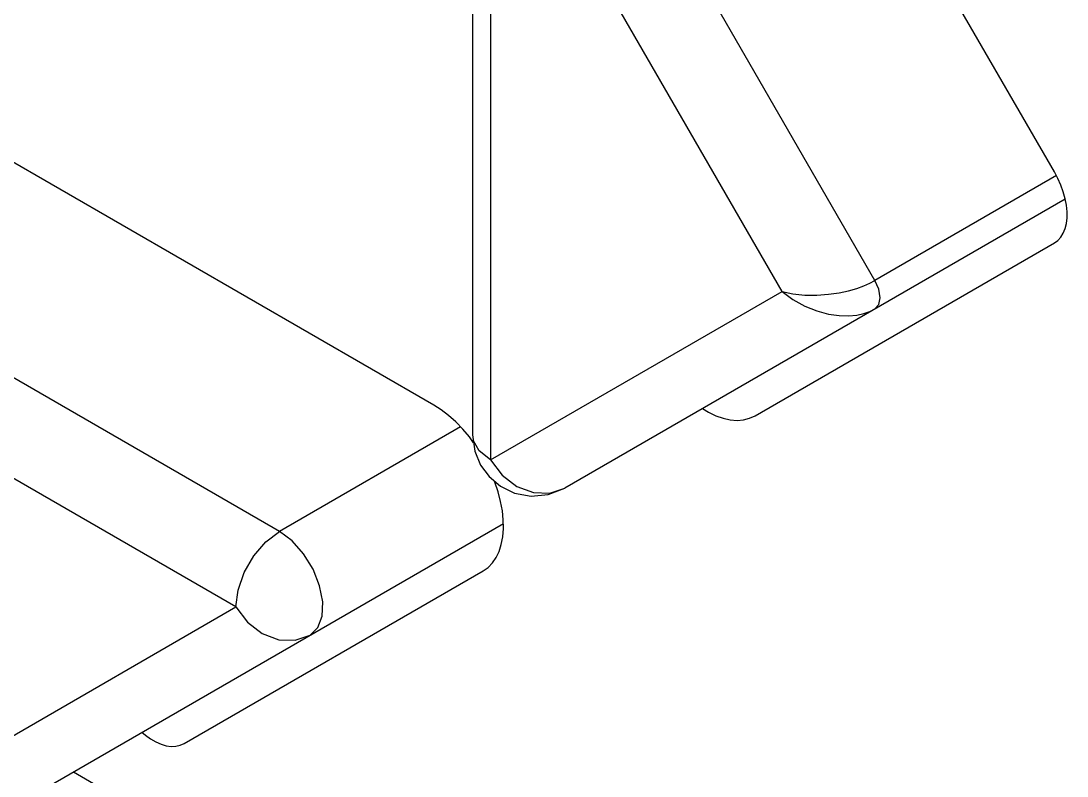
# Model space of a CAD drawing. Extents: x 0 to 420, y 0 to 297.
# Drawn here: x 203.27 to 211.77, y 132.92 to 139.06 of the extents above; entities that cross this region are included whole.
import ezdxf

# ---------------------------------------------------------------- set-up
doc = ezdxf.new("R2010")
doc.units = 0
doc.header["$LTSCALE"] = 23.1
doc.layers.add('40000_ISO', color=7, linetype='CONTINUOUS')

msp = doc.modelspace()

# ---------------------------------------------------------------- linework, layer by layer
at = {"layer": '40000_ISO', "color": 7, "linetype": 'CONTINUOUS'}
for p, q in [((211.6677, 137.8308), (209.2368, 142.0413)), ((210.2096, 136.9481), (207.6908, 141.3108)), ((206.9408, 141.1664), (206.9408, 135.6959)), ((207.0872, 140.9623), (207.0872, 135.4918)), ((209.456, 136.8594), (207.0872, 140.9623)), ((206.6262, 135.9359), (202.0671, 138.568)), ((211.6854, 137.8002), (210.2096, 136.9481)), ((211.696, 137.7775), (211.6677, 137.8308)), ((211.7203, 137.723), (211.696, 137.7775)), ((211.7401, 137.6678), (211.7203, 137.723)), ((205.3719, 134.9097), (200.6343, 137.6449)), ((211.7559, 137.6099), (207.6908, 135.2629)), ((211.7553, 137.613), (211.7401, 137.6678)), ((211.7655, 137.5592), (211.7553, 137.613)), ((211.7706, 137.5073), (211.7655, 137.5592)), ((211.7655, 137.4121), (211.7706, 137.458)), ((211.7706, 137.458), (211.7706, 137.5073)), ((211.7401, 137.3327), (211.7553, 137.3701)), ((211.7553, 137.3701), (211.7655, 137.4121)), ((211.6677, 137.2534), (211.696, 137.274)), ((211.696, 137.274), (211.7203, 137.3005)), ((211.7203, 137.3005), (211.7401, 137.3327)), ((209.2368, 135.8499), (211.6677, 137.2534)), ((205.0184, 134.2973), (200.2808, 137.0325)), ((210.1186, 136.9046), (210.1672, 136.9258)), ((210.1672, 136.9258), (210.2096, 136.9481)), ((210.2402, 136.8774), (210.2096, 136.9481)), ((207.0872, 135.4918), (209.456, 136.8594)), ((209.456, 136.8594), (209.543, 136.8405)), ((209.456, 136.8594), (209.543, 136.7944)), ((209.543, 136.8405), (209.6392, 136.8306)), ((209.7382, 136.8297), (209.8334, 136.8366)), ((209.8334, 136.8366), (209.92, 136.8492)), ((209.92, 136.8492), (209.9962, 136.8656)), ((209.9962, 136.8656), (210.062, 136.8844)), ((210.062, 136.8844), (210.1186, 136.9046)), ((210.251, 136.8087), (210.2402, 136.8774)), ((209.543, 136.7944), (209.6392, 136.7409)), ((209.6392, 136.8306), (209.7382, 136.8297)), ((210.2096, 136.7172), (210.2402, 136.7524)), ((210.2402, 136.7524), (210.251, 136.8087)), ((209.6392, 136.7409), (209.7382, 136.7013)), ((209.7382, 136.7013), (209.8334, 136.676)), ((209.8334, 136.676), (209.92, 136.6637)), ((209.92, 136.6637), (209.9962, 136.6618)), ((209.9962, 136.6618), (210.062, 136.6678)), ((210.062, 136.6678), (210.1186, 136.6798)), ((210.1186, 136.6798), (210.1672, 136.6964)), ((210.1672, 136.6964), (210.2096, 136.7172)), ((206.6866, 135.8972), (206.6262, 135.9359)), ((208.8077, 135.9077), (208.857, 135.8782)), ((206.7464, 135.8515), (206.6866, 135.8972)), ((206.8048, 135.7993), (206.7464, 135.8515)), ((208.857, 135.8782), (208.9173, 135.8497)), ((208.9173, 135.8497), (208.9767, 135.829)), ((208.9767, 135.829), (209.0345, 135.8165)), ((209.0345, 135.8165), (209.09, 135.8124)), ((209.09, 135.8124), (209.1426, 135.8166)), ((209.1426, 135.8166), (209.1917, 135.8292)), ((209.1917, 135.8292), (209.2368, 135.8499)), ((206.8436, 135.7593), (205.3719, 134.9097)), ((206.8612, 135.7412), (206.8048, 135.7993)), ((206.9148, 135.6778), (206.8612, 135.7412)), ((206.9496, 135.6309), (206.9148, 135.6778)), ((206.9408, 135.6959), (206.9589, 135.5625)), ((206.9953, 135.5648), (206.9469, 135.6507)), ((206.9589, 135.5625), (207.0062, 135.4486)), ((207.0872, 135.4918), (206.9953, 135.5648)), ((207.0872, 135.4918), (207.1818, 135.3679)), ((207.0062, 135.4486), (207.0748, 135.3552)), ((207.0748, 135.3552), (207.1667, 135.2777)), ((207.1227, 135.3091), (207.1191, 135.3178)), ((207.1488, 135.2309), (207.1227, 135.3091)), ((207.1818, 135.3679), (207.3017, 135.2762)), ((207.1689, 135.1534), (207.1488, 135.2309)), ((207.1667, 135.2777), (207.2826, 135.2216)), ((207.2826, 135.2216), (207.4161, 135.1965)), ((207.3017, 135.2762), (207.4352, 135.2256)), ((207.4352, 135.2256), (207.5693, 135.221)), ((207.5554, 135.2092), (207.6908, 135.2629)), ((207.5693, 135.221), (207.6908, 135.2629)), ((207.1829, 135.0773), (207.1689, 135.1534)), ((207.4161, 135.1965), (207.5554, 135.2092)), ((207.1904, 135.0035), (207.1829, 135.0773)), ((203.103, 132.614), (207.1909, 134.9742)), ((207.1915, 134.933), (207.1904, 135.0035)), ((205.2627, 134.8266), (205.3719, 134.9097)), ((205.4746, 134.8328), (205.3719, 134.9097)), ((207.1861, 134.8665), (207.1915, 134.933)), ((205.1641, 134.7117), (205.2627, 134.8266)), ((205.5684, 134.7275), (205.4746, 134.8328)), ((207.1562, 134.7484), (207.1743, 134.8047)), ((207.1743, 134.8047), (207.1861, 134.8665)), ((205.0859, 134.5762), (205.1641, 134.7117)), ((205.6452, 134.6026), (205.5684, 134.7275)), ((207.132, 134.6983), (207.1562, 134.7484)), ((207.0666, 134.6185), (207.102, 134.6548)), ((207.102, 134.6548), (207.132, 134.6983)), ((204.5966, 133.1871), (207.0262, 134.5899)), ((205.0357, 134.4334), (205.0859, 134.5762)), ((205.6986, 134.4691), (205.6452, 134.6026)), ((207.0262, 134.5899), (207.0666, 134.6185)), ((205.7238, 134.3383), (205.6986, 134.4691)), ((205.0184, 134.2973), (205.0357, 134.4334)), ((202.6496, 132.9296), (205.0184, 134.2973)), ((205.0184, 134.2973), (205.113, 134.1735)), ((205.7187, 134.2216), (205.7238, 134.3383)), ((205.6838, 134.1289), (205.7187, 134.2216)), ((205.113, 134.1735), (205.2329, 134.0818)), ((205.6219, 134.0684), (205.6838, 134.1289)), ((205.2329, 134.0818), (205.3664, 134.0311)), ((205.3664, 134.0311), (205.5005, 134.0265)), ((205.5005, 134.0265), (205.6219, 134.0684)), ((204.2552, 133.2793), (204.2829, 133.2554)), ((204.2829, 133.2554), (204.3253, 133.225)), ((204.3253, 133.225), (204.368, 133.2003)), ((204.368, 133.2003), (204.4104, 133.1818)), ((204.4104, 133.1818), (204.4518, 133.1697)), ((204.5647, 133.1729), (204.5966, 133.1871)), ((204.4518, 133.1697), (204.4917, 133.1641)), ((204.4917, 133.1641), (204.5295, 133.1652)), ((204.5295, 133.1652), (204.5647, 133.1729)), ((203.6981, 132.9576), (208.7661, 130.0317))]:
    msp.add_line(p, q, dxfattribs=at)

doc.saveas('drawing.dxf')
